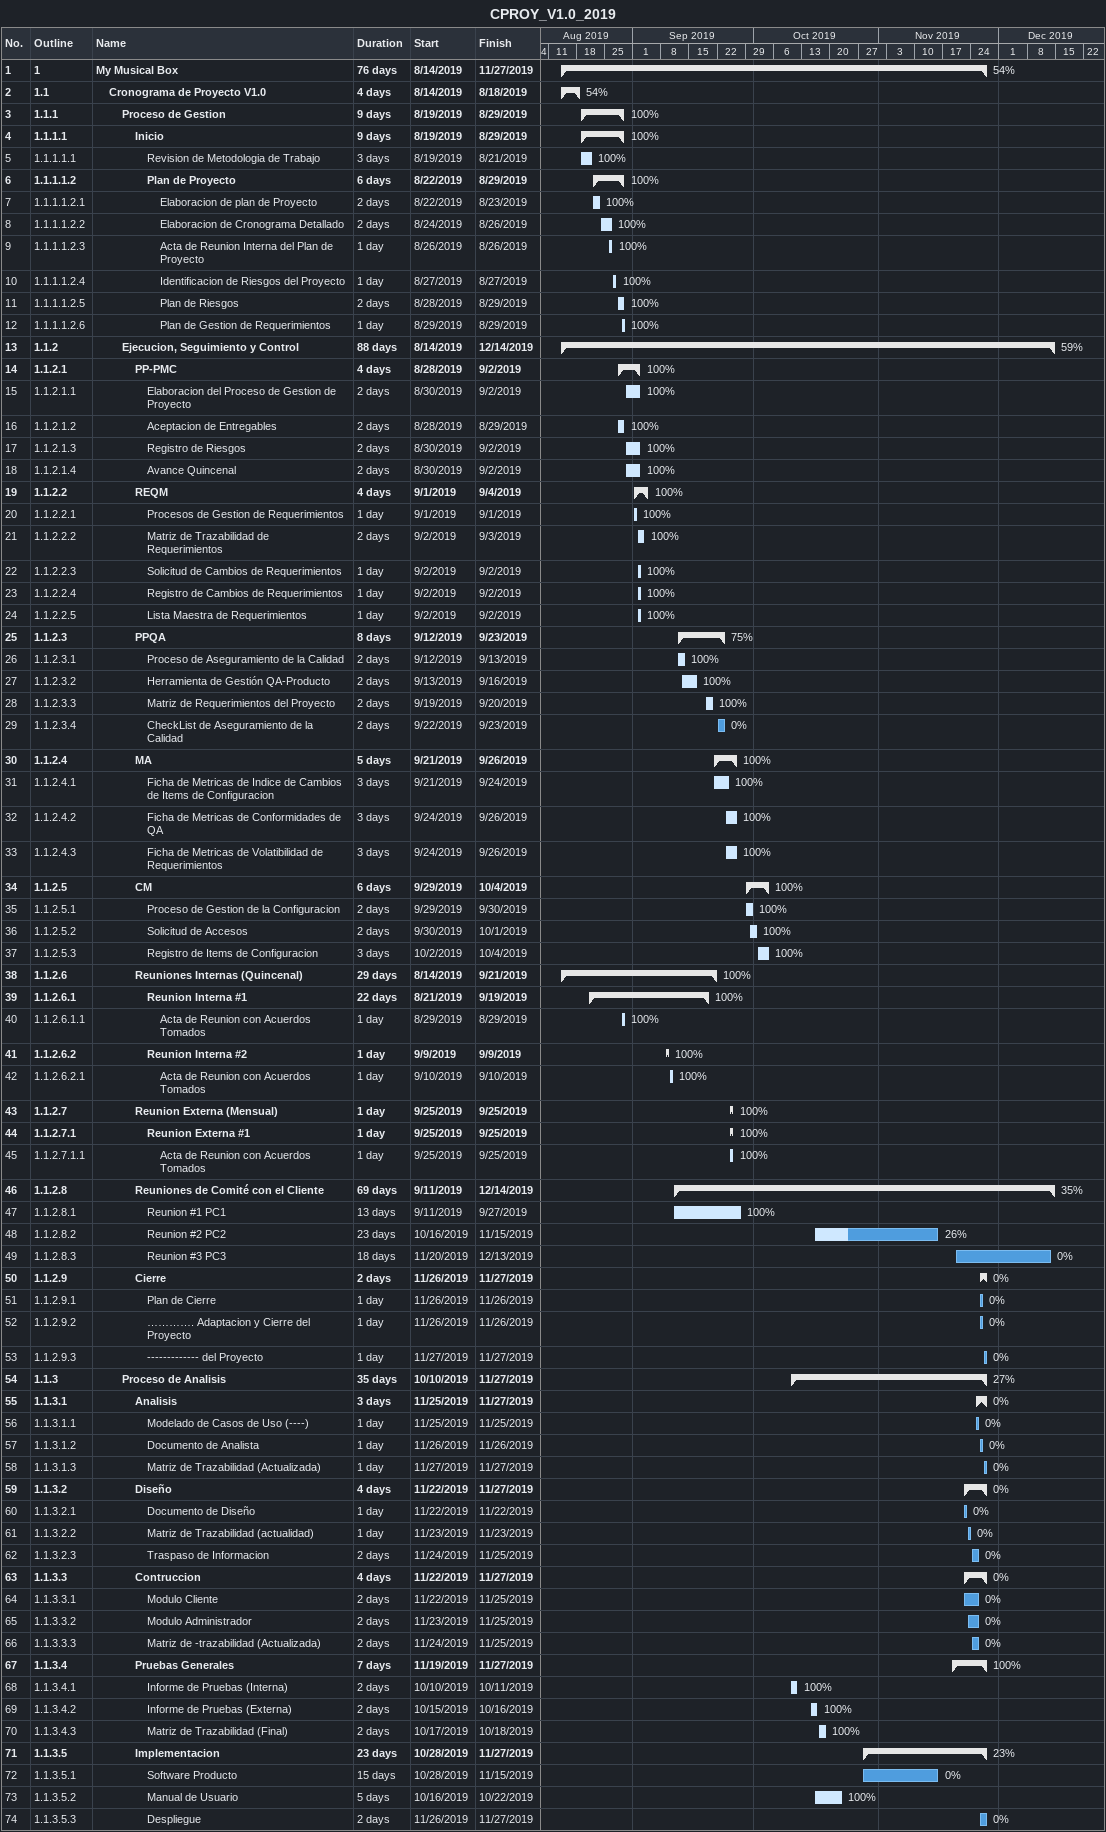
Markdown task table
CPROY_V1.0_2019

| ID | WBS | Task | Duration | Start | Finish | % complete |
|---|---|---|---|---|---|---|
| 1 | 1 | **My Musical Box** | 76d | 2019-08-14 | 2019-11-27 | 54 |
| 2 | 1.1 | **Cronograma de Proyecto V1.0** | 4d | 2019-08-14 | 2019-08-18 | 54 |
| 3 | 1.1.1 | **Proceso de Gestion** | 9d | 2019-08-19 | 2019-08-29 | 100 |
| 4 | 1.1.1.1 | **Inicio** | 9d | 2019-08-19 | 2019-08-29 | 100 |
| 5 | 1.1.1.1.1 | Revision de Metodologia de Trabajo | 3d | 2019-08-19 | 2019-08-21 | 100 |
| 6 | 1.1.1.1.2 | **Plan de Proyecto** | 6d | 2019-08-22 | 2019-08-29 | 100 |
| 7 | 1.1.1.1.2.1 | Elaboracion de plan de Proyecto | 2d | 2019-08-22 | 2019-08-23 | 100 |
| 8 | 1.1.1.1.2.2 | Elaboracion de Cronograma Detallado | 2d | 2019-08-24 | 2019-08-26 | 100 |
| 9 | 1.1.1.1.2.3 | Acta de Reunion Interna del Plan de Proyecto | 1d | 2019-08-26 | 2019-08-26 | 100 |
| 10 | 1.1.1.1.2.4 | Identificacion de Riesgos del Proyecto | 1d | 2019-08-27 | 2019-08-27 | 100 |
| 11 | 1.1.1.1.2.5 | Plan de Riesgos | 2d | 2019-08-28 | 2019-08-29 | 100 |
| 12 | 1.1.1.1.2.6 | Plan de Gestion de Requerimientos | 1d | 2019-08-29 | 2019-08-29 | 100 |
| 13 | 1.1.2 | **Ejecucion, Seguimiento y Control** | 88d | 2019-08-14 | 2019-12-14 | 59 |
| 14 | 1.1.2.1 | **PP-PMC** | 4d | 2019-08-28 | 2019-09-02 | 100 |
| 15 | 1.1.2.1.1 | Elaboracion del Proceso de Gestion de Proyecto | 2d | 2019-08-30 | 2019-09-02 | 100 |
| 16 | 1.1.2.1.2 | Aceptacion de Entregables | 2d | 2019-08-28 | 2019-08-29 | 100 |
| 17 | 1.1.2.1.3 | Registro de Riesgos | 2d | 2019-08-30 | 2019-09-02 | 100 |
| 18 | 1.1.2.1.4 | Avance Quincenal | 2d | 2019-08-30 | 2019-09-02 | 100 |
| 19 | 1.1.2.2 | **REQM** | 4d | 2019-09-01 | 2019-09-04 | 100 |
| 20 | 1.1.2.2.1 | Procesos de Gestion de Requerimientos | 1d | 2019-09-01 | 2019-09-01 | 100 |
| 21 | 1.1.2.2.2 | Matriz de Trazabilidad de Requerimientos | 2d | 2019-09-02 | 2019-09-03 | 100 |
| 22 | 1.1.2.2.3 | Solicitud de Cambios de Requerimientos | 1d | 2019-09-02 | 2019-09-02 | 100 |
| 23 | 1.1.2.2.4 | Registro de Cambios de Requerimientos | 1d | 2019-09-02 | 2019-09-02 | 100 |
| 24 | 1.1.2.2.5 | Lista Maestra de Requerimientos | 1d | 2019-09-02 | 2019-09-02 | 100 |
| 25 | 1.1.2.3 | **PPQA** | 8d | 2019-09-12 | 2019-09-23 | 75 |
| 26 | 1.1.2.3.1 | Proceso de Aseguramiento de la Calidad | 2d | 2019-09-12 | 2019-09-13 | 100 |
| 27 | 1.1.2.3.2 | Herramienta de Gestión QA-Producto | 2d | 2019-09-13 | 2019-09-16 | 100 |
| 28 | 1.1.2.3.3 | Matriz de Requerimientos del Proyecto | 2d | 2019-09-19 | 2019-09-20 | 100 |
| 29 | 1.1.2.3.4 | CheckList de Aseguramiento de la Calidad | 2d | 2019-09-22 | 2019-09-23 | 0 |
| 30 | 1.1.2.4 | **MA** | 5d | 2019-09-21 | 2019-09-26 | 100 |
| 31 | 1.1.2.4.1 | Ficha de Metricas de Indice de Cambios de Items de Configuracion | 3d | 2019-09-21 | 2019-09-24 | 100 |
| 32 | 1.1.2.4.2 | Ficha de Metricas de Conformidades de QA | 3d | 2019-09-24 | 2019-09-26 | 100 |
| 33 | 1.1.2.4.3 | Ficha de Metricas de Volatibilidad de Requerimientos | 3d | 2019-09-24 | 2019-09-26 | 100 |
| 34 | 1.1.2.5 | **CM** | 6d | 2019-09-29 | 2019-10-04 | 100 |
| 35 | 1.1.2.5.1 | Proceso de Gestion de la Configuracion | 2d | 2019-09-29 | 2019-09-30 | 100 |
| 36 | 1.1.2.5.2 | Solicitud de Accesos | 2d | 2019-09-30 | 2019-10-01 | 100 |
| 37 | 1.1.2.5.3 | Registro de Items de Configuracion | 3d | 2019-10-02 | 2019-10-04 | 100 |
| 38 | 1.1.2.6 | **Reuniones Internas (Quincenal)** | 29d | 2019-08-14 | 2019-09-21 | 100 |
| 39 | 1.1.2.6.1 | **Reunion Interna #1** | 22d | 2019-08-21 | 2019-09-19 | 100 |
| 40 | 1.1.2.6.1.1 | Acta de Reunion con Acuerdos Tomados | 1d | 2019-08-29 | 2019-08-29 | 100 |
| 41 | 1.1.2.6.2 | **Reunion Interna #2** | 1d | 2019-09-09 | 2019-09-09 | 100 |
| 42 | 1.1.2.6.2.1 | Acta de Reunion con Acuerdos Tomados | 1d | 2019-09-10 | 2019-09-10 | 100 |
| 43 | 1.1.2.7 | **Reunion Externa (Mensual)** | 1d | 2019-09-25 | 2019-09-25 | 100 |
| 44 | 1.1.2.7.1 | **Reunion Externa #1** | 1d | 2019-09-25 | 2019-09-25 | 100 |
| 45 | 1.1.2.7.1.1 | Acta de Reunion con Acuerdos Tomados | 1d | 2019-09-25 | 2019-09-25 | 100 |
| 46 | 1.1.2.8 | **Reuniones de Comité con el Cliente** | 69d | 2019-09-11 | 2019-12-14 | 35 |
| 47 | 1.1.2.8.1 | Reunion #1 PC1 | 13d | 2019-09-11 | 2019-09-27 | 100 |
| 48 | 1.1.2.8.2 | Reunion #2 PC2 | 23d | 2019-10-16 | 2019-11-15 | 26 |
| 49 | 1.1.2.8.3 | Reunion #3 PC3 | 18d | 2019-11-20 | 2019-12-13 | 0 |
| 50 | 1.1.2.9 | **Cierre** | 2d | 2019-11-26 | 2019-11-27 | 0 |
| 51 | 1.1.2.9.1 | Plan de Cierre | 1d | 2019-11-26 | 2019-11-26 | 0 |
| 52 | 1.1.2.9.2 | …………. Adaptacion y Cierre del Proyecto | 1d | 2019-11-26 | 2019-11-26 | 0 |
| 53 | 1.1.2.9.3 | ------------- del Proyecto | 1d | 2019-11-27 | 2019-11-27 | 0 |
| 54 | 1.1.3 | **Proceso de Analisis** | 35d | 2019-10-10 | 2019-11-27 | 27 |
| 55 | 1.1.3.1 | **Analisis** | 3d | 2019-11-25 | 2019-11-27 | 0 |
| 56 | 1.1.3.1.1 | Modelado de Casos de Uso (----) | 1d | 2019-11-25 | 2019-11-25 | 0 |
| 57 | 1.1.3.1.2 | Documento de Analista | 1d | 2019-11-26 | 2019-11-26 | 0 |
| 58 | 1.1.3.1.3 | Matriz de Trazabilidad (Actualizada) | 1d | 2019-11-27 | 2019-11-27 | 0 |
| 59 | 1.1.3.2 | **Diseño** | 4d | 2019-11-22 | 2019-11-27 | 0 |
| 60 | 1.1.3.2.1 | Documento de Diseño | 1d | 2019-11-22 | 2019-11-22 | 0 |
| 61 | 1.1.3.2.2 | Matriz de Trazabilidad (actualidad) | 1d | 2019-11-23 | 2019-11-23 | 0 |
| 62 | 1.1.3.2.3 | Traspaso de Informacion | 2d | 2019-11-24 | 2019-11-25 | 0 |
| 63 | 1.1.3.3 | **Contruccion** | 4d | 2019-11-22 | 2019-11-27 | 0 |
| 64 | 1.1.3.3.1 | Modulo Cliente | 2d | 2019-11-22 | 2019-11-25 | 0 |
| 65 | 1.1.3.3.2 | Modulo Administrador | 2d | 2019-11-23 | 2019-11-25 | 0 |
| 66 | 1.1.3.3.3 | Matriz de -trazabilidad (Actualizada) | 2d | 2019-11-24 | 2019-11-25 | 0 |
| 67 | 1.1.3.4 | **Pruebas Generales** | 7d | 2019-11-19 | 2019-11-27 | 100 |
| 68 | 1.1.3.4.1 | Informe de Pruebas (Interna) | 2d | 2019-10-10 | 2019-10-11 | 100 |
| 69 | 1.1.3.4.2 | Informe de Pruebas (Externa) | 2d | 2019-10-15 | 2019-10-16 | 100 |
| 70 | 1.1.3.4.3 | Matriz de Trazabilidad (Final) | 2d | 2019-10-17 | 2019-10-18 | 100 |
| 71 | 1.1.3.5 | **Implementacion** | 23d | 2019-10-28 | 2019-11-27 | 23 |
| 72 | 1.1.3.5.1 | Software Producto | 15d | 2019-10-28 | 2019-11-15 | 0 |
| 73 | 1.1.3.5.2 | Manual de Usuario | 5d | 2019-10-16 | 2019-10-22 | 100 |
| 74 | 1.1.3.5.3 | Despliegue | 2d | 2019-11-26 | 2019-11-27 | 0 |
